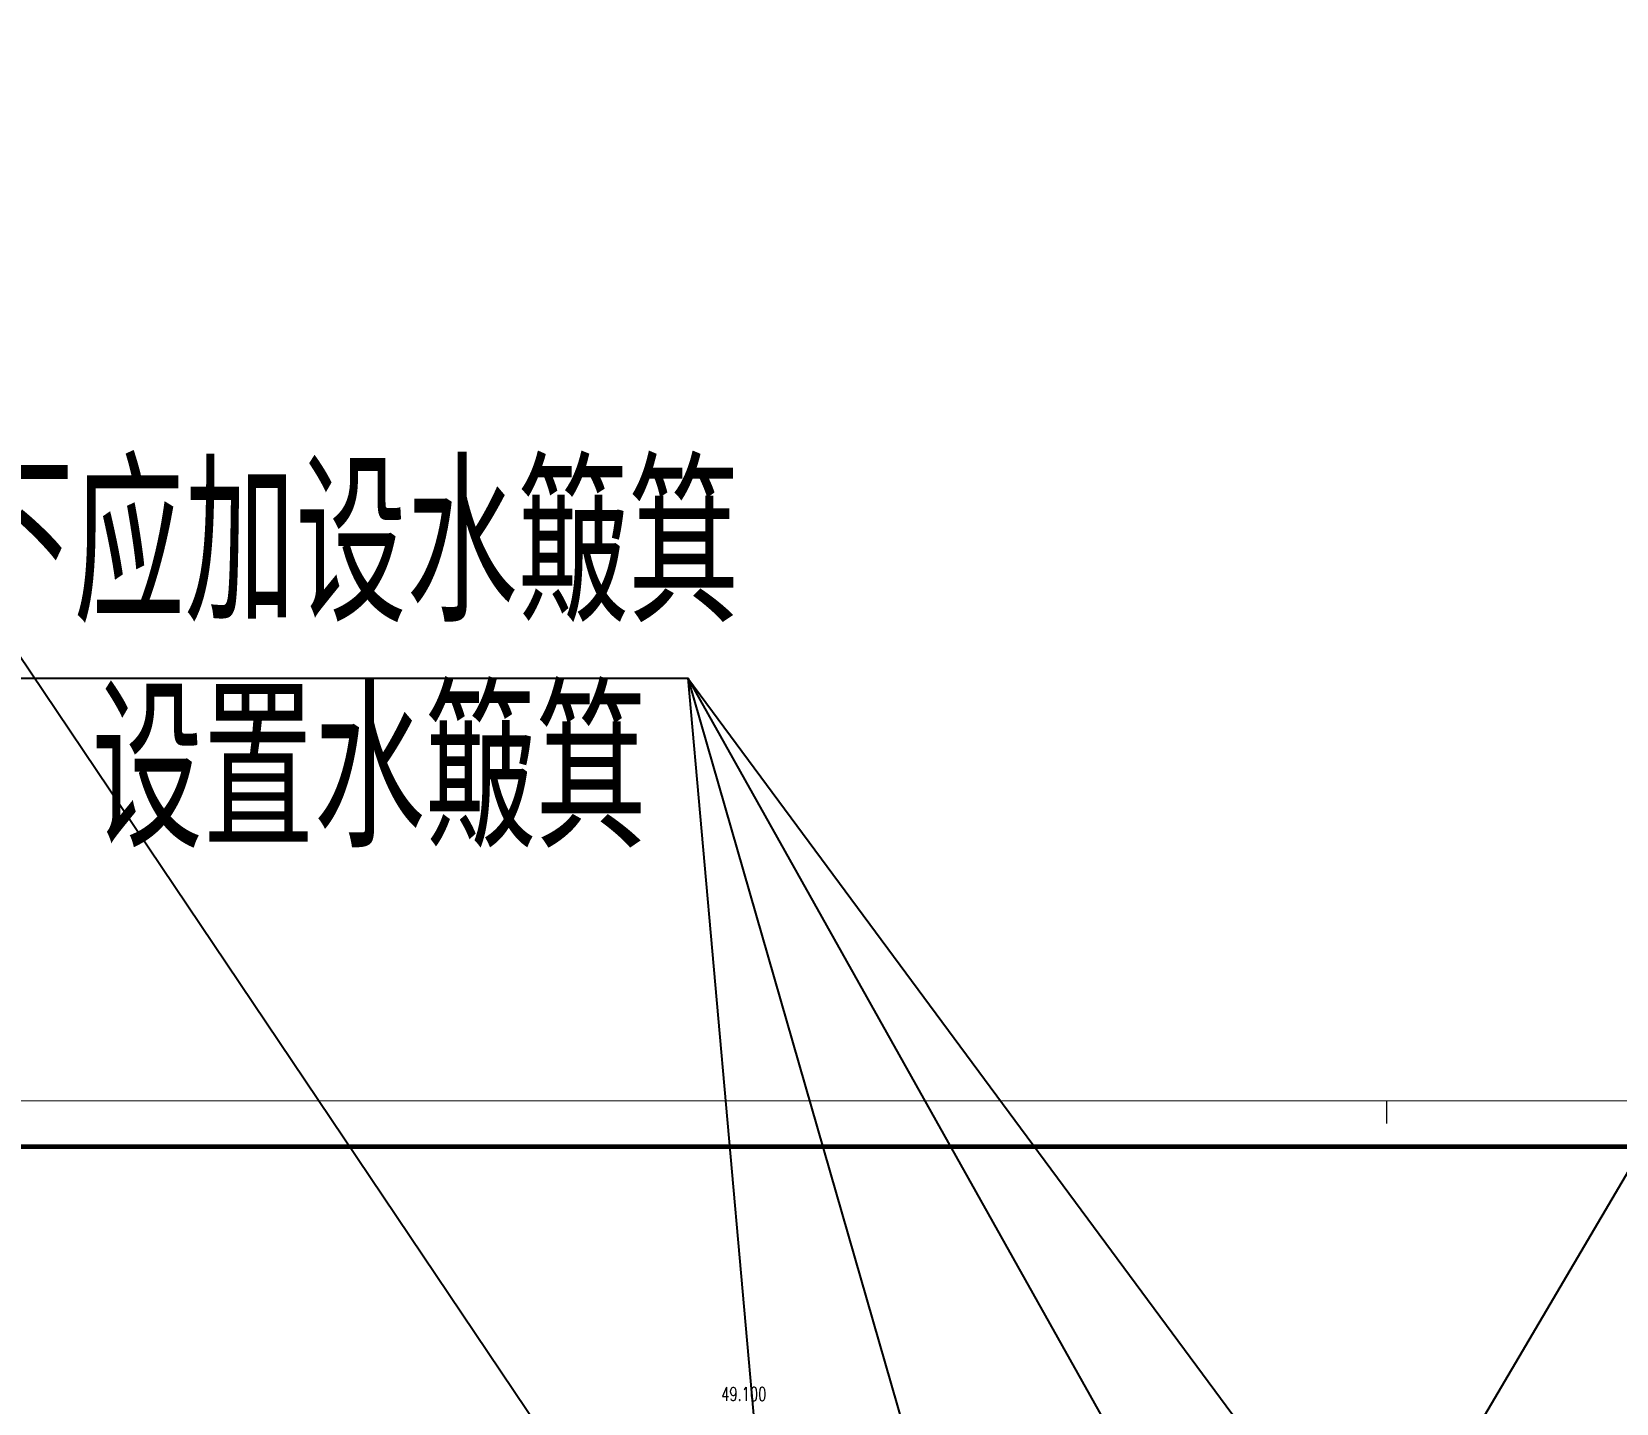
# Model space of a CAD drawing. Extents: x 1738711 to 2346805, y 1189731 to 2516152.
# Drawn here: x 1917510 to 1969577, y 2226476 to 2271529 of the extents above; entities that cross this region are included whole.
import ezdxf
from ezdxf.enums import TextEntityAlignment as Align

# ---------------------------------------------------------------- set-up
doc = ezdxf.new("R2010")
doc.units = 0
doc.header["$LTSCALE"] = 1000
doc.header["$MEASUREMENT"] = 0
for name, color, linetype in [('PUB_TEXT', 7, 'Continuous'), ('TK', 4, 'Continuous'), ('修改位置', 6, 'Continuous')]:
    doc.layers.add(name, color=color, linetype=linetype)
doc.styles.add('_TCH_DIM', font='SIMPLEX', dxfattribs={"bigfont": 'GBCBIG'})
doc.styles.add('宋体', font='SIMSUN.TTF', dxfattribs={"width": 0.75})

# ---------------------------------------------------------------- blocks, each defined once
blk = doc.blocks.new('hjashrtahreahe')
at = {"const_width": 25}
blk.add_lwpolyline([(42800, 59400), (42800, 58900)], dxfattribs=at)
at = {"layer": 'TK', "color": 7, "const_width": 25}
blk.add_lwpolyline([(0, 59400), (84100, 59400), (84100, 0), (0, 0)], close=True, dxfattribs=at)
at = {"layer": 'TK', "color": 3, "const_width": 100}
blk.add_lwpolyline([(2500, 1000), (2500, 58400), (83100, 58400), (83100, 1000)], close=True, dxfattribs=at)
at = {"layer": 'TK', "style": '宋体', "width": 0.75}
for tag, height, p in [('项目负责人', 350, (6003, 57089)), ('专业负责人', 350, (6003, 56224)), ('设计人', 350, (6003, 55419)), ('版号1', 250, (77304, 22193)), ('时间1', 250, (82405, 22193)), ('版号2', 250, (77304, 21593)), ('时间2', 250, (82405, 21593)), ('版号3', 250, (77304, 20993)), ('时间3', 250, (82405, 20993)), ('建筑会签', 0.0001, (78978, 2403)), ('电气会签', 0.0001, (82128, 2403)), ('结构会签', 0.0001, (78978, 1803)), ('暖通会签', 0.0001, (82128, 1803)), ('给排水会签', 0.0001, (78978, 1250)), ('智能化会签', 0.0001, (82128, 1250))]:
    blk.add_attdef(tag, text='', height=height, dxfattribs=at).set_placement(p, align=Align.CENTER)
for tag, p in [('合作设计单位', (80816, 48986)), ('版号说明1', (79854, 22318)), ('版号说明2', (79854, 21718)), ('版号说明3', (79854, 21118)), ('浙江绿储科技有限公司', (80545, 16036)), ('百兆瓦级集中式熔盐储能关键', (80545, 14953)), ('设备研发及制造基地项目', (80545, 14603)), ('1#研发楼', (80545, 13636)), ('图名', (80545, 12436)), ('工程编号', (78978, 11461)), ('子项编号', (82128, 11461)), ('建筑', (78978, 10711)), ('图号', (82128, 10711)), ('施工图', (78978, 9961)), ('2023.03', (82128, 9961)), ('审定', (79353, 8461)), ('审核', (79353, 7711)), ('工程负责', (79353, 6961)), ('专业负责', (79353, 6211)), ('设计', (79353, 5461)), ('制图', (79353, 4711)), ('校对', (79353, 3961))]:
    blk.add_attdef(tag, text='', height=250, dxfattribs=at).set_placement(p, align=Align.MIDDLE_CENTER)

msp = doc.modelspace()

# ---------------------------------------------------------------- linework, layer by layer
at = {"layer": '修改位置', "ltscale": 0.5}
for q in [(1965584.6, 2203032.4), (1974241.9, 2202782.2)]:
    msp.add_line((1939067.3, 2250297.6), q, dxfattribs=at)
for points in [[(1850065.1, 2271529.1), (1903315.8, 2271529.1), (1934646.6, 2224964.5)], [(1859505.6, 2250297.6), (1939067.3, 2250297.6), (1952642.1, 2203182.2)], [(1939067.3, 2250297.6), (1943113.8, 2204963.8)], [(2019619.9, 2250297.6), (1979503.6, 2250297.6), (1953784.6, 2206619.4)]]:
    msp.add_lwpolyline(points, dxfattribs=at)

# ---------------------------------------------------------------- block references
at = {"xscale": 1.5, "yscale": 1.5, "zscale": 1.5}
msp.add_blockref('hjashrtahreahe', (1897833.1, 2147309.1), dxfattribs=at)

# ---------------------------------------------------------------- texts
at = {"layer": 'PUB_TEXT', "color": 7, "style": '_TCH_DIM', "width": 0.705882}
msp.add_text('49.100', height=446.25, dxfattribs=at).set_placement((1940164.3, 2226554.4))
at = {"layer": '修改位置', "style": '_TCH_DIM'}
msp.add_text('高跨屋面为有组织排水时，水落管下应加设水簸箕', height=5063.83, dxfattribs=at).set_placement((1860553.8, 2252152.3))
at = {"layer": '修改位置', "color": 1, "style": '_TCH_DIM'}
msp.add_text('回复：设置水簸箕', height=5063.83, dxfattribs=at).set_placement((1908552.7, 2244742.8))

doc.saveas('drawing.dxf')
